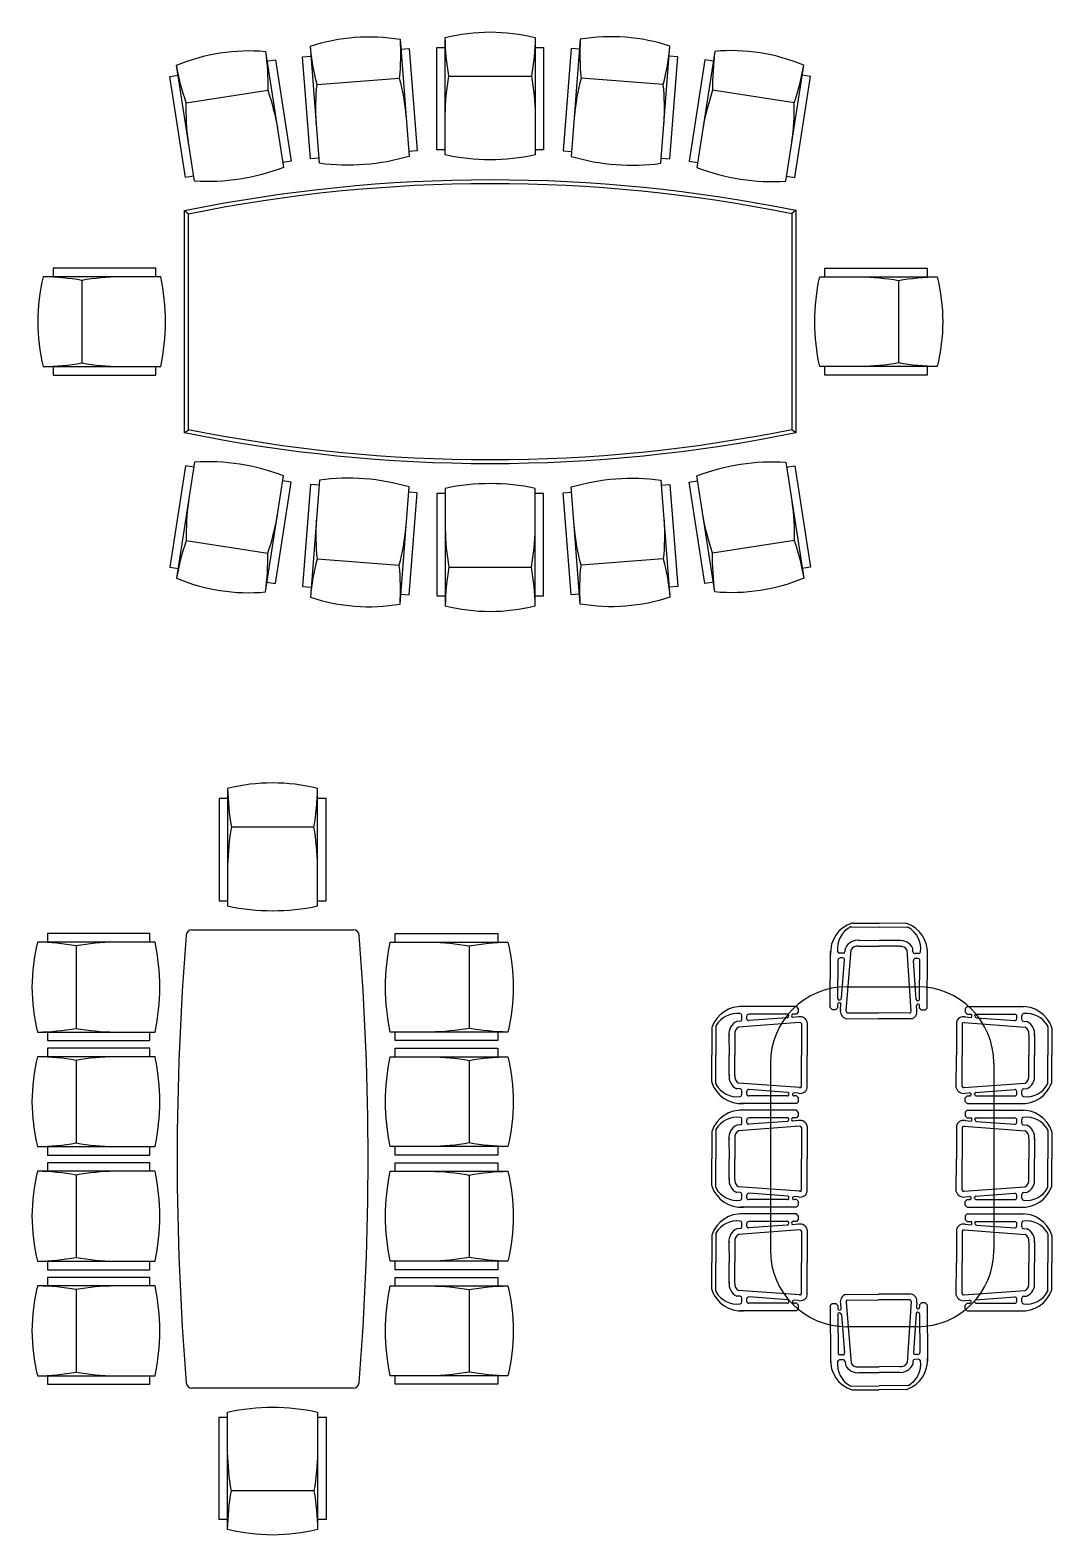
# Model space of a CAD drawing. Header units: inches. Extents: x 3256 to 18255, y 2108 to 10003.
# Drawn here: x 3256 to 8605, y 2113 to 10003 of the extents above; entities that cross this region are included whole.
import ezdxf

# ---------------------------------------------------------------- set-up
doc = ezdxf.new("R2010")
doc.units = ezdxf.units.IN
doc.header["$MEASUREMENT"] = 0

# ---------------------------------------------------------------- blocks, each defined once
blk = doc.blocks.new('table2400x1000_dwgmodels.com')
at = {"color": 0}
for p, q in [((-1200, -422.373453), (-1200, 422.373453)), ((1200, 422.373453), (1200, -422.373453))]:
    blk.add_line(p, q, dxfattribs=at)
for centre, radius, start, end in [((0, -13925), 14425, 85.3379582715, 94.6620417285), ((-1170, 422.373453), 30, 94.6620417285, 180), ((1170, 422.373453), 30, 0, 85.3379582711), ((-1170, -422.373453), 30, 180, 265.3379582715), ((0, 13925), 14425, 265.3379582715, 274.6620417285), ((1170, -422.373453), 30, 274.6620417289, 0)]:
    blk.add_arc(centre, radius, start, end, dxfattribs=at)
blk = doc.blocks.new('chair943')
at = {"color": 0}
for points in [[(-235.5, 640), (-235.5, 25)], [(235.5, 25), (235.5, 640)], [(-233.5, 588), (-280, 588), (-280, 51.5), (-235.5, 51.5)], [(280, 588), (233.5, 588)], [(235.5, 51.5), (280, 51.5), (280, 588)], [(216, 438), (-216, 438)]]:
    blk.add_lwpolyline(points, dxfattribs=at)
for centre, radius, start, end in [((0, -298.3), 967.4, 75.91107, 104.08893), ((1068, 663.9), 1303.7, 181.05013, 189.97775), ((-1068, 663.9), 1303.7, 350.02225, 358.94987), ((1068, 212.1), 1303.7, 170.02225, 178.94987), ((-1068, 212.1), 1303.7, 1.05013, 9.97775), ((0, 1121.7), 1121.7, 257.88073, 282.11927)]:
    blk.add_arc(centre, radius, start, end, dxfattribs=at)
blk = doc.blocks.new('conf table_0323')
at = {"color": 0, "ltscale": 8}
for p, q in [((-684, 873.2), (-543.5, 873.3)), ((-402.8, 873.4), (-543.3, 873.3)), ((-141.1, 873.2), (-0.6, 873.3)), ((140.1, 873.4), (-0.4, 873.3)), ((401.9, 873.2), (542.4, 873.3)), ((683.1, 873.4), (542.5, 873.3)), ((-691.2, 852.5), (-543.5, 852.6)), ((-395.6, 852.7), (-543.3, 852.6)), ((-148.2, 852.5), (-0.5, 852.6)), ((147.3, 852.7), (-0.4, 852.6)), ((394.7, 852.5), (542.4, 852.6)), ((690.2, 852.7), (542.6, 852.6)), ((-797, 429.9), (-797.2, 724.8)), ((-750.2, 715.4), (-730.3, 715.4)), ((-720.4, 724.7), (-719.1, 742)), ((-713.2, 412.9), (-689.7, 732.8)), ((-650.9, 783), (-543.4, 783)), ((-650.8, 753), (-543.4, 753)), ((-435.8, 783.1), (-543.3, 783)), ((-435.8, 753.1), (-543.2, 753)), ((-372.9, 413.4), (-396.9, 733.4)), ((-366.2, 725), (-367.5, 742.3)), ((-356.2, 715.7), (-336.3, 715.8)), ((-289.1, 430.3), (-289.3, 725.2)), ((-254.1, 429.9), (-254.3, 724.8)), ((-207.3, 715.4), (-187.4, 715.4)), ((-177.4, 724.7), (-176.1, 742)), ((-170.3, 412.9), (-146.7, 732.8)), ((-107.9, 783), (-0.5, 783)), ((-107.9, 753), (-0.5, 753)), ((107.1, 783.1), (-0.3, 783)), ((107.2, 753.1), (-0.3, 753)), ((170, 413.4), (146, 733.4)), ((176.7, 725), (175.4, 742.3)), ((186.7, 715.7), (206.6, 715.8)), ((253.8, 430.3), (253.6, 725.2)), ((288.9, 429.9), (288.6, 724.8)), ((335.6, 715.4), (355.6, 715.4)), ((365.5, 724.7), (366.8, 742)), ((372.7, 412.9), (396.2, 732.8)), ((435, 783), (542.5, 783)), ((435, 753), (542.5, 753)), ((650.1, 783.1), (542.6, 783)), ((650.1, 753.1), (542.6, 753)), ((713, 413.4), (688.9, 733.4)), ((719.6, 725), (718.3, 742.3)), ((729.6, 715.7), (749.5, 715.8)), ((796.8, 430.3), (796.5, 725.2)), ((-757.1, 479), (-757.2, 679.7)), ((-747.2, 689.7), (-733.7, 689.7)), ((-738.8, 474.3), (-723.7, 679)), ((-347.7, 478.6), (-362.8, 679.3)), ((-352.8, 690), (-339.3, 690)), ((-329.1, 475.3), (-329.3, 680)), ((-214.1, 479), (-214.3, 679.7)), ((-204.3, 689.7), (-190.8, 689.7)), ((-195.8, 474.3), (-180.8, 679)), ((195.2, 478.6), (180.1, 679.3)), ((190.1, 690), (203.6, 690)), ((213.8, 475.3), (213.6, 680)), ((328.8, 479), (328.7, 679.7)), ((338.7, 689.7), (352.2, 689.7)), ((347.1, 474.3), (362.2, 679)), ((738.2, 478.6), (723.1, 679.3)), ((733, 690), (746.6, 690)), ((756.7, 475.3), (756.6, 680)), ((500.4, 566.2), (-479.7, 566.2)), ((-787, 419.9), (-797, 429.9)), ((-787, 419.9), (-767, 419.9)), ((-767, 419.9), (-757, 429.9)), ((-756.9, 430.1), (-756.9, 442.6)), ((-756.9, 442.6), (-756.9, 441.2)), ((-747, 469.1), (-745.3, 469.1)), ((-742.9, 419), (-741.2, 441.5)), ((-707.5, 403.2), (-543.1, 403.3)), ((-378.8, 403.4), (-543, 403.3)), ((-343.2, 419.2), (-345.6, 451.2)), ((-337.7, 469.4), (-334.2, 469.4)), ((-329.1, 430.3), (-329.1, 450.4)), ((-319.1, 420.3), (-329.1, 430.3)), ((-299.1, 420.3), (-319.1, 420.3)), ((-299.1, 420.3), (-289.1, 430.3)), ((-244.1, 419.9), (-254.1, 429.9)), ((-244.1, 419.9), (-224.1, 419.9)), ((-224.1, 419.9), (-214.1, 429.9)), ((-214, 430.1), (-214, 442.6)), ((-214, 442.6), (-214, 441.2)), ((-204.1, 469.1), (-202.3, 469.1)), ((-199.9, 419), (-198.3, 441.5)), ((-164.6, 403.2), (-0.2, 403.3)), ((164.2, 403.4), (0, 403.3)), ((199.7, 419.2), (197.3, 451.2)), ((205.2, 469.4), (208.7, 469.4)), ((213.8, 430.3), (213.8, 450.4)), ((223.8, 420.3), (213.8, 430.3)), ((243.8, 420.3), (223.8, 420.3)), ((243.8, 420.3), (253.8, 430.3)), ((298.9, 419.9), (288.9, 429.9)), ((298.9, 419.9), (318.9, 419.9)), ((318.9, 419.9), (328.9, 429.9)), ((329, 430.1), (328.9, 442.6)), ((328.9, 442.6), (328.9, 441.2)), ((338.8, 469.1), (340.6, 469.1)), ((343, 419), (344.7, 441.5)), ((378.4, 403.2), (542.8, 403.3)), ((707.1, 403.4), (542.9, 403.3)), ((742.6, 419.2), (740.2, 451.2)), ((748.1, 469.4), (751.6, 469.4)), ((756.8, 430.3), (756.8, 450.4)), ((766.8, 420.3), (756.8, 430.3)), ((786.8, 420.3), (766.8, 420.3)), ((786.8, 420.3), (796.8, 430.3)), ((-714.1, 373.2), (-543.1, 373.3)), ((-372.5, 373.4), (-542.9, 373.3)), ((-171.2, 373.2), (-0.2, 373.3)), ((170.4, 373.4), (0, 373.3)), ((371.7, 373.2), (542.8, 373.3)), ((713.4, 373.4), (542.9, 373.3)), ((-768.6, 253.4), (-1063.5, 251.2)), ((-758.5, 243.5), (-768.6, 253.4)), ((-758.5, 243.5), (-758.4, 223.5)), ((781.8, 243.5), (781.7, 223.5)), ((781.8, 243.5), (791.9, 253.4)), ((791.9, 253.4), (1086.8, 251.2)), ((-1062.7, 174.3), (-1080, 172.9)), ((-751.1, 169.8), (-1070.9, 143.5)), ((-1053.6, 184.3), (-1053.7, 204.3)), ((-1027.8, 187.9), (-1027.9, 201.5)), ((-813.3, 213.1), (-1018, 211.5)), ((-816.5, 194.5), (-1017, 178.1)), ((-879.7, -203.8), (-879.7, 166.2)), ((-807.3, 204.5), (-807.4, 208)), ((-757.1, 199.4), (-789.1, 196.8)), ((-768.3, 213.4), (-788.4, 213.3)), ((-758.4, 223.5), (-768.3, 213.4)), ((-741.1, 164), (-739.8, -0.2)), ((-711.1, 170.4), (-709.8, 0)), ((734.5, 170.4), (733.2, 0)), ((764.4, 164), (763.2, -0.2)), ((774.5, 169.8), (1094.2, 143.5)), ((780.4, 199.4), (812.5, 196.8)), ((781.7, 223.5), (791.6, 213.4)), ((791.6, 213.4), (811.8, 213.3)), ((830.7, 204.5), (830.7, 208)), ((836.7, 213.1), (1041.4, 211.5)), ((839.8, 194.5), (1040.4, 178.1)), ((900.4, 166.2), (900.4, -203.8)), ((1051.2, 187.9), (1051.3, 201.5)), ((1076.9, 184.3), (1077, 204.3)), ((1086.1, 174.3), (1103.3, 172.9)), ((-1210.9, 136.7), (-1209.8, -3.8)), ((-1190.3, 144), (-1189.2, -3.6)), ((-1120.4, 104.3), (-1119.6, -3.1)), ((-1090.4, 104.6), (-1089.6, -2.9)), ((1113.7, 104.6), (1112.9, -2.9)), ((1143.7, 104.3), (1142.9, -3.1)), ((1213.6, 144), (1212.5, -3.6)), ((1234.2, 136.7), (1233.2, -3.8)), ((-1208.8, -144.5), (-1209.8, -4)), ((-1188, -151.5), (-1189.1, -3.8)), ((-1118.8, -110.7), (-1119.6, -3.3)), ((-1088.8, -110.5), (-1089.6, -3)), ((-738.6, -164.8), (-739.8, -0.4)), ((-708.5, -171.2), (-709.8, -0.2)), ((731.9, -171.2), (733.2, -0.2)), ((761.9, -164.8), (763.2, -0.4)), ((1112.1, -110.5), (1112.9, -3)), ((1142.1, -110.7), (1142.9, -3.3)), ((1211.4, -151.5), (1212.5, -3.8)), ((1232.1, -144.5), (1233.2, -4)), ((-748.3, -170.5), (-1068.3, -149.2)), ((771.7, -170.5), (1091.6, -149.2)), ((-1060, -179.8), (-1077.3, -178.7)), ((-1050.6, -209.6), (-1050.7, -189.7)), ((-1024.8, -206.4), (-1024.9, -192.9)), ((-814.1, -214.8), (-1014.8, -216.4)), ((-809.5, -196.5), (-1014.3, -182.9)), ((-804.2, -204.8), (-804.2, -203)), ((-777.7, -214.5), (-776.3, -214.4)), ((-765.2, -214.4), (-777.7, -214.5)), ((-754.1, -200.2), (-776.7, -198.7)), ((-754.9, -224.4), (-765, -214.5)), ((-754.8, -244.4), (-754.9, -224.4)), ((777.5, -200.2), (800.1, -198.7)), ((778.1, -244.4), (778.3, -224.4)), ((778.3, -224.4), (788.4, -214.5)), ((788.5, -214.4), (801, -214.5)), ((801, -214.5), (799.6, -214.4)), ((827.5, -204.8), (827.6, -203)), ((832.8, -196.5), (1037.6, -182.9)), ((837.5, -214.8), (1038.1, -216.4)), ((1048.2, -206.4), (1048.3, -192.9)), ((1073.9, -209.6), (1074, -189.7)), ((1083.4, -179.8), (1100.7, -178.7)), ((-764.7, -254.5), (-1059.6, -256.7)), ((-754.8, -244.4), (-764.7, -254.5)), ((778.1, -244.4), (788.1, -254.5)), ((788.1, -254.5), (1082.9, -256.7)), ((-797, -463.8), (-797.2, -758.7)), ((-787, -453.8), (-797, -463.8)), ((-787, -453.8), (-767, -453.8)), ((-767, -453.8), (-757, -463.9)), ((-756.9, -464), (-756.9, -476.5)), ((-742.9, -452.9), (-741.2, -475.5)), ((-714.1, -407.1), (-543.1, -407.2)), ((-713.2, -446.9), (-689.7, -766.7)), ((-707.5, -437.1), (-543.1, -437.2)), ((-378.8, -437.3), (-543, -437.2)), ((-372.5, -407.3), (-542.9, -407.2)), ((-372.9, -447.4), (-396.9, -767.3)), ((-343.2, -453.1), (-345.6, -485.2)), ((-319.1, -454.2), (-329.1, -464.2)), ((-329.1, -464.2), (-329.1, -484.4)), ((-299.1, -454.2), (-319.1, -454.2)), ((-299.1, -454.2), (-289.1, -464.2)), ((-289.1, -464.2), (-289.3, -759.1)), ((-254.1, -463.8), (-254.3, -758.7)), ((-244.1, -453.8), (-254.1, -463.8)), ((-244.1, -453.8), (-224.1, -453.8)), ((-224.1, -453.8), (-214.1, -463.9)), ((-214, -464), (-214, -476.5)), ((-199.9, -452.9), (-198.3, -475.5)), ((-171.2, -407.1), (-0.2, -407.2)), ((-170.3, -446.9), (-146.7, -766.7)), ((-164.6, -437.1), (-0.2, -437.2)), ((170.4, -407.3), (0, -407.2)), ((164.2, -437.3), (0, -437.2)), ((170, -447.4), (146, -767.3)), ((199.7, -453.1), (197.3, -485.2)), ((223.8, -454.2), (213.8, -464.2)), ((213.8, -464.2), (213.8, -484.4)), ((243.8, -454.2), (223.8, -454.2)), ((243.8, -454.2), (253.8, -464.2)), ((253.8, -464.2), (253.6, -759.1)), ((288.9, -463.8), (288.6, -758.7)), ((298.9, -453.8), (288.9, -463.8)), ((298.9, -453.8), (318.9, -453.8)), ((318.9, -453.8), (328.9, -463.9)), ((329, -464), (328.9, -476.5)), ((343, -452.9), (344.7, -475.5)), ((371.7, -407.1), (542.8, -407.2)), ((372.7, -446.9), (396.2, -766.7)), ((378.4, -437.1), (542.8, -437.2)), ((713.4, -407.3), (542.9, -407.2)), ((707.1, -437.3), (542.9, -437.2)), ((713, -447.4), (688.9, -767.3)), ((742.6, -453.1), (740.2, -485.2)), ((766.8, -454.2), (756.8, -464.2)), ((756.8, -464.2), (756.8, -484.4)), ((786.8, -454.2), (766.8, -454.2)), ((786.8, -454.2), (796.8, -464.2)), ((796.8, -464.2), (796.5, -759.1)), ((-757.1, -513), (-757.2, -713.6)), ((-756.9, -476.5), (-756.9, -475.1)), ((-747, -503), (-745.3, -503)), ((-738.8, -508.2), (-723.7, -712.9)), ((-347.7, -512.6), (-362.8, -713.2)), ((-337.7, -503.3), (-334.2, -503.3)), ((-329.1, -509.3), (-329.3, -713.9)), ((-214.1, -513), (-214.3, -713.6)), ((-214, -476.5), (-214, -475.1)), ((-204.1, -503), (-202.3, -503)), ((-195.8, -508.2), (-180.8, -712.9)), ((195.2, -512.6), (180.1, -713.2)), ((205.2, -503.3), (208.7, -503.3)), ((213.8, -509.3), (213.6, -713.9)), ((328.8, -513), (328.7, -713.6)), ((328.9, -476.5), (328.9, -475.1)), ((338.8, -503), (340.6, -503)), ((347.1, -508.2), (362.2, -712.9)), ((738.2, -512.6), (723.1, -713.2)), ((748.1, -503.3), (751.6, -503.3)), ((756.7, -509.3), (756.6, -713.9)), ((500.4, -603.8), (-479.7, -603.8)), ((-750.2, -749.4), (-730.3, -749.4)), ((-747.2, -723.6), (-733.7, -723.6)), ((-720.4, -758.6), (-719.1, -775.9)), ((-650.8, -786.9), (-543.4, -787)), ((-435.8, -787), (-543.2, -787)), ((-366.2, -758.9), (-367.5, -776.2)), ((-356.2, -749.7), (-336.3, -749.7)), ((-352.8, -723.9), (-339.3, -723.9)), ((-207.3, -749.4), (-187.4, -749.4)), ((-204.3, -723.6), (-190.8, -723.6)), ((-177.4, -758.6), (-176.1, -775.9)), ((-107.9, -786.9), (-0.5, -787)), ((107.2, -787), (-0.3, -787)), ((176.7, -758.9), (175.4, -776.2)), ((186.7, -749.7), (206.6, -749.7)), ((190.1, -723.9), (203.6, -723.9)), ((335.6, -749.4), (355.6, -749.4)), ((338.7, -723.6), (352.2, -723.6)), ((365.5, -758.6), (366.8, -775.9)), ((435, -786.9), (542.5, -787)), ((650.1, -787), (542.6, -787)), ((719.6, -758.9), (718.3, -776.2)), ((729.6, -749.7), (749.5, -749.7)), ((733, -723.9), (746.6, -723.9)), ((-650.9, -816.9), (-543.4, -817)), ((-435.8, -817), (-543.3, -817)), ((-107.9, -816.9), (-0.5, -817)), ((107.1, -817), (-0.3, -817)), ((435, -816.9), (542.5, -817)), ((650.1, -817), (542.6, -817)), ((-691.2, -886.4), (-543.5, -886.5)), ((-684, -907.1), (-543.5, -907.2)), ((-395.6, -886.7), (-543.3, -886.5)), ((-402.8, -907.3), (-543.3, -907.2)), ((-148.2, -886.4), (-0.5, -886.5)), ((-141.1, -907.1), (-0.6, -907.2)), ((147.3, -886.7), (-0.4, -886.5)), ((140.1, -907.3), (-0.4, -907.2)), ((394.7, -886.4), (542.4, -886.5)), ((401.9, -907.1), (542.4, -907.2)), ((683.1, -907.3), (542.5, -907.2)), ((690.2, -886.7), (542.6, -886.5))]:
    blk.add_line(p, q, dxfattribs=at)
for centre, radius, start, end in [((-635.4, 718.9), 162.2, 108.59617, 184.06523), ((-684, 863.2), 10, 90.04541, 108.59617), ((-402.8, 863.4), 10, 71.49466, 90.04541), ((-451.1, 719), 162.2, 356.0256, 71.49466), ((-92.5, 718.9), 162.2, 108.59617, 184.06523), ((-141.1, 863.2), 10, 90.04541, 108.59617), ((140.1, 863.4), 10, 71.49466, 90.04541), ((91.8, 719), 162.2, 356.0256, 71.49466), ((450.4, 718.9), 162.2, 108.59617, 184.06523), ((401.9, 863.2), 10, 90.04541, 108.59617), ((683.1, 863.4), 10, 71.49466, 90.04541), ((634.7, 719), 162.2, 356.0256, 71.49466), ((-634.3, 740.4), 126.9, 119.08544, 187.34992), ((-691.1, 842.5), 10, 90.04541, 119.08544), ((-691.1, 842.5), 10, 90.04541, 119.08544), ((-395.6, 842.7), 10, 61.00538, 90.04541), ((-395.6, 842.7), 10, 61.00538, 90.04541), ((-452.3, 740.5), 126.9, 352.74091, 61.00538), ((-91.4, 740.4), 126.9, 119.08544, 187.34992), ((-148.2, 842.5), 10, 90.04541, 119.08544), ((-148.2, 842.5), 10, 90.04541, 119.08544), ((147.3, 842.7), 10, 61.00538, 90.04541), ((147.3, 842.7), 10, 61.00538, 90.04541), ((90.7, 740.5), 126.9, 352.74091, 61.00538), ((451.5, 740.4), 126.9, 119.08544, 187.34992), ((394.7, 842.5), 10, 90.04541, 119.08544), ((394.7, 842.5), 10, 90.04541, 119.08544), ((690.3, 842.7), 10, 61.00538, 90.04541), ((690.3, 842.7), 10, 61.00538, 90.04541), ((633.6, 740.5), 126.9, 352.74091, 61.00538), ((-750.2, 725.4), 10, 187.34992, 270.04541), ((-730.3, 725.4), 10, 270.04541, 355.79175), ((-656.4, 714.7), 68.3, 81.82209, 156.8749), ((-656.4, 714.7), 38.3, 81.82209, 151.66564), ((-430.1, 714.9), 68.3, 23.21593, 98.26874), ((-430.1, 714.9), 38.3, 28.98867, 98.26874), ((-356.3, 725.7), 10, 184.29908, 270.04541), ((-336.3, 725.8), 10, 270.04541, 352.74091), ((-207.3, 725.4), 10, 187.34992, 270.04541), ((-187.4, 725.4), 10, 270.04541, 355.79175), ((-113.5, 714.7), 68.3, 81.82209, 156.8749), ((-113.5, 714.7), 38.3, 81.82209, 151.66564), ((112.8, 714.9), 68.3, 23.21593, 98.26874), ((112.8, 714.9), 38.3, 28.98867, 98.26874), ((186.7, 725.7), 10, 184.29908, 270.04541), ((206.6, 725.8), 10, 270.04541, 352.74091), ((335.6, 725.4), 10, 187.34992, 270.04541), ((355.5, 725.4), 10, 270.04541, 355.79175), ((429.4, 714.7), 68.3, 81.82209, 156.8749), ((429.4, 714.7), 38.3, 81.82209, 151.66564), ((655.7, 714.9), 68.3, 23.21593, 98.26874), ((655.7, 714.9), 38.3, 28.98867, 98.26874), ((729.6, 725.7), 10, 184.29908, 270.04541), ((749.5, 725.8), 10, 270.04541, 352.74091), ((-747.2, 679.7), 10, 90.04541, 180.04541), ((-733.7, 679.7), 10, 355.79175, 90.04541), ((-352.8, 680), 10, 90.04541, 184.29908), ((-339.3, 680), 10, 0.04541, 90.04541), ((-204.3, 679.7), 10, 90.04541, 180.04541), ((-190.8, 679.7), 10, 355.79175, 90.04541), ((190.1, 680), 10, 90.04541, 184.29908), ((203.6, 680), 10, 0.04541, 90.04541), ((338.7, 679.7), 10, 90.04541, 180.04541), ((352.2, 679.7), 10, 355.79175, 90.04541), ((733.1, 680), 10, 90.04541, 184.29908), ((746.6, 680), 10, 0.04541, 90.04541), ((-479.7, 166.2), 400, 90, 180), ((500.4, 166.2), 400, 0, 90), ((-747.1, 479.1), 10, 180.04541, 270.04541), ((-744.8, 475.1), 6.08, 264.19695, 14.4312), ((-337.7, 479.4), 10, 184.29908, 270.04541), ((-336.3, 476.3), 7.08, 278.31939, 4.41104), ((-204.1, 479.1), 10, 180.04541, 270.04541), ((-201.9, 475.1), 6.08, 264.19695, 14.4312), ((205.2, 479.4), 10, 184.29908, 270.04541), ((206.7, 476.3), 7.08, 278.31939, 4.41104), ((338.8, 479.1), 10, 180.04541, 270.04541), ((341, 475.1), 6.08, 264.19695, 14.4312), ((748.1, 479.4), 10, 184.29908, 270.04541), ((749.6, 476.3), 7.08, 278.31939, 4.41104), ((-748.8, 443.3), 8.17, 73.12703, 191.6288), ((-751.2, 442.3), 10, 355.79175, 63.17152), ((-705.4, 410.4), 38.3, 166.82686, 256.8194), ((-705.4, 411.2), 8.28, 166.82686, 256.8194), ((-380.7, 411.6), 8.28, 283.27143, 13.26397), ((-380.7, 410.7), 38.3, 283.27143, 13.26397), ((-337.4, 445.7), 9.59, 33.41584, 151.19279), ((-205.9, 443.3), 8.17, 73.12703, 191.6288), ((-208.2, 442.3), 10, 355.79175, 63.17152), ((-162.5, 410.4), 38.3, 166.82686, 256.8194), ((-162.5, 411.2), 8.28, 166.82686, 256.8194), ((162.3, 411.6), 8.28, 283.27143, 13.26397), ((162.3, 410.7), 38.3, 283.27143, 13.26397), ((205.5, 445.7), 9.59, 33.41584, 151.19279), ((337.1, 443.3), 8.17, 73.12703, 191.6288), ((334.7, 442.3), 10, 355.79175, 63.17152), ((380.5, 410.4), 38.3, 166.82686, 256.8194), ((380.5, 411.2), 8.28, 166.82686, 256.8194), ((705.2, 411.6), 8.28, 283.27143, 13.26397), ((705.2, 410.7), 38.3, 283.27143, 13.26397), ((748.5, 445.7), 9.59, 33.41584, 151.19279), ((-1056.2, 89.4), 162.2, 86.41606, 161.88513), ((1079.5, 89.4), 162.2, 18.11487, 93.58394), ((-1077.7, 88.2), 126.9, 83.13137, 151.39585), ((-1052.2, 110.5), 68.3, 113.60639, 188.6592), ((-1063.6, 184.3), 10, 274.68954, 0.43588), ((-1063.7, 204.2), 10, 0.43588, 83.13137), ((-1017.9, 201.5), 10, 90.43588, 180.43588), ((-1017.8, 188), 10, 180.43588, 274.68954), ((-817.3, 204.5), 10, 274.68954, 0.43588), ((-814.3, 206), 7.08, 8.70986, 94.80151), ((-783.7, 205), 9.59, 123.8063, 241.58326), ((-748.3, 162), 38.3, 13.66189, 103.65444), ((-749.3, 162), 8.28, 13.66189, 103.65444), ((771.7, 162), 38.3, 76.34556, 166.33811), ((772.6, 162), 8.28, 76.34556, 166.33811), ((807, 205), 9.59, 298.41674, 56.1937), ((837.6, 206), 7.08, 85.19849, 171.29014), ((840.7, 204.5), 10, 179.56412, 265.31046), ((1041.2, 188), 10, 265.31046, 359.56412), ((1041.3, 201.5), 10, 359.56412, 89.56412), ((1086.9, 184.3), 10, 179.56412, 265.31046), ((1087, 204.2), 10, 96.86863, 179.56412), ((1101, 88.2), 126.9, 28.60415, 96.86863), ((1075.5, 110.5), 68.3, 351.3408, 66.39361), ((-1200.9, 136.8), 10, 161.88513, 180.43588), ((-1180.3, 144.1), 10, 151.39585, 180.43588), ((-1180.3, 144.1), 10, 151.39585, 180.43588), ((-1052.2, 110.5), 38.3, 119.37913, 188.6592), ((1075.5, 110.5), 38.3, 351.3408, 60.62087), ((1203.6, 144.1), 10, 359.56412, 28.60415), ((1203.6, 144.1), 10, 359.56412, 28.60415), ((1224.2, 136.8), 10, 359.56412, 18.11487), ((-1198.8, -144.4), 10, 180.43588, 198.98663), ((-1054.8, -94.9), 162.2, 198.98663, 274.45569), ((-1178, -151.4), 10, 180.43588, 209.47591), ((-1178, -151.4), 10, 180.43588, 209.47591), ((-1076.3, -93.9), 126.9, 209.47591, 277.74038), ((-1050.5, -115.8), 68.3, 172.21255, 247.26537), ((-1050.5, -115.8), 38.3, 172.21255, 242.05611), ((1078.1, -94.9), 162.2, 265.54431, 341.01337), ((1099.6, -93.9), 126.9, 262.25962, 330.52409), ((1073.8, -115.8), 38.3, 297.94389, 7.78745), ((1073.8, -115.8), 68.3, 292.73463, 7.78745), ((1201.4, -151.4), 10, 330.52409, 359.56412), ((1201.4, -151.4), 10, 330.52409, 359.56412), ((1222.1, -144.4), 10, 341.01337, 359.56412), ((-1060.7, -189.8), 10, 0.43588, 86.18221), ((-1060.6, -209.7), 10, 277.74038, 0.43588), ((-1014.9, -192.8), 10, 86.18221, 180.43588), ((-1014.8, -206.4), 10, 180.43588, 270.43588), ((-479.7, -203.8), 400, 180, 270), ((-814.2, -204.8), 10, 270.43588, 0.43588), ((-810.2, -202.6), 6.08, 354.58741, 104.82166), ((-778.4, -206.3), 8.17, 163.51749, 282.01926), ((-777.4, -208.7), 10, 86.18221, 153.56199), ((-745.9, -162.7), 38.3, 257.21732, 347.20987), ((-746.6, -162.7), 8.28, 257.21732, 347.20987), ((500.4, -203.8), 400, 270, 0), ((769.2, -162.7), 38.3, 192.79013, 282.78268), ((770, -162.7), 8.28, 192.79013, 282.78268), ((800.7, -208.7), 10, 26.43801, 93.81779), ((801.8, -206.3), 8.17, 257.98074, 16.48251), ((833.6, -202.6), 6.08, 75.17834, 185.41259), ((837.5, -204.8), 10, 179.56412, 269.56412), ((1038.3, -192.8), 10, 359.56412, 93.81779), ((1038.2, -206.4), 10, 269.56412, 359.56412), ((1083.9, -209.7), 10, 179.56412, 262.25962), ((1084, -189.8), 10, 93.81779, 179.56412), ((-705.4, -444.3), 38.3, 103.1806, 193.17314), ((-705.4, -445.1), 8.28, 103.1806, 193.17314), ((-380.7, -445.5), 8.28, 346.73603, 76.72857), ((-380.7, -444.6), 38.3, 346.73603, 76.72857), ((-162.5, -444.3), 38.3, 103.1806, 193.17314), ((-162.5, -445.1), 8.28, 103.1806, 193.17314), ((162.3, -445.5), 8.28, 346.73603, 76.72857), ((162.3, -444.6), 38.3, 346.73603, 76.72857), ((380.5, -444.3), 38.3, 103.1806, 193.17314), ((380.5, -445.1), 8.28, 103.1806, 193.17314), ((705.2, -445.5), 8.28, 346.73603, 76.72857), ((705.2, -444.6), 38.3, 346.73603, 76.72857), ((-747.1, -513), 10, 89.95459, 179.95459), ((-748.8, -477.2), 8.17, 168.3712, 286.87297), ((-751.2, -476.2), 10, 296.82848, 4.20825), ((-744.8, -509), 6.08, 345.5688, 95.80305), ((-337.7, -513.3), 10, 89.95459, 175.70092), ((-337.4, -479.6), 9.59, 208.80721, 326.58416), ((-336.3, -510.2), 7.08, 355.58896, 81.68061), ((-204.1, -513), 10, 89.95459, 179.95459), ((-205.9, -477.2), 8.17, 168.3712, 286.87297), ((-208.2, -476.2), 10, 296.82848, 4.20825), ((-201.9, -509), 6.08, 345.5688, 95.80305), ((205.2, -513.3), 10, 89.95459, 175.70092), ((205.5, -479.6), 9.59, 208.80721, 326.58416), ((206.7, -510.2), 7.08, 355.58896, 81.68061), ((338.8, -513), 10, 89.95459, 179.95459), ((337.1, -477.2), 8.17, 168.3712, 286.87297), ((334.7, -476.2), 10, 296.82848, 4.20825), ((341, -509), 6.08, 345.5688, 95.80305), ((748.1, -513.3), 10, 89.95459, 175.70092), ((748.5, -479.6), 9.59, 208.80721, 326.58416), ((749.6, -510.2), 7.08, 355.58896, 81.68061), ((-635.4, -752.8), 162.2, 175.93477, 251.40383), ((-634.3, -774.3), 126.9, 172.65008, 240.91456), ((-750.2, -759.4), 10, 89.95459, 172.65008), ((-747.2, -713.6), 10, 179.95459, 269.95459), ((-733.7, -713.6), 10, 269.95459, 4.20825), ((-730.3, -759.4), 10, 4.20825, 89.95459), ((-656.4, -748.6), 68.3, 203.1251, 278.17791), ((-656.4, -748.6), 38.3, 208.33436, 278.17791), ((-430.1, -748.8), 68.3, 261.73126, 336.78407), ((-430.1, -748.8), 38.3, 261.73126, 331.01133), ((-451.1, -753), 162.2, 288.50534, 3.9744), ((-452.3, -774.4), 126.9, 298.99462, 7.25909), ((-356.3, -759.7), 10, 89.95459, 175.70092), ((-352.8, -713.9), 10, 175.70092, 269.95459), ((-339.3, -713.9), 10, 269.95459, 359.95459), ((-336.3, -759.7), 10, 7.25909, 89.95459), ((-92.5, -752.8), 162.2, 175.93477, 251.40383), ((-91.4, -774.3), 126.9, 172.65008, 240.91456), ((-207.3, -759.4), 10, 89.95459, 172.65008), ((-204.3, -713.6), 10, 179.95459, 269.95459), ((-190.8, -713.6), 10, 269.95459, 4.20825), ((-187.4, -759.4), 10, 4.20825, 89.95459), ((-113.5, -748.6), 68.3, 203.1251, 278.17791), ((-113.5, -748.6), 38.3, 208.33436, 278.17791), ((112.8, -748.8), 68.3, 261.73126, 336.78407), ((112.8, -748.8), 38.3, 261.73126, 331.01133), ((91.8, -753), 162.2, 288.50534, 3.9744), ((90.7, -774.4), 126.9, 298.99462, 7.25909), ((186.7, -759.7), 10, 89.95459, 175.70092), ((190.1, -713.9), 10, 175.70092, 269.95459), ((203.6, -713.9), 10, 269.95459, 359.95459), ((206.6, -759.7), 10, 7.25909, 89.95459), ((450.4, -752.8), 162.2, 175.93477, 251.40383), ((451.5, -774.3), 126.9, 172.65008, 240.91456), ((335.6, -759.4), 10, 89.95459, 172.65008), ((338.7, -713.6), 10, 179.95459, 269.95459), ((352.2, -713.6), 10, 269.95459, 4.20825), ((355.5, -759.4), 10, 4.20825, 89.95459), ((429.4, -748.6), 68.3, 203.1251, 278.17791), ((429.4, -748.6), 38.3, 208.33436, 278.17791), ((655.7, -748.8), 68.3, 261.73126, 336.78407), ((655.7, -748.8), 38.3, 261.73126, 331.01133), ((634.7, -753), 162.2, 288.50534, 3.9744), ((633.6, -774.4), 126.9, 298.99462, 7.25909), ((729.6, -759.7), 10, 89.95459, 175.70092), ((733.1, -713.9), 10, 175.70092, 269.95459), ((746.6, -713.9), 10, 269.95459, 359.95459), ((749.5, -759.7), 10, 7.25909, 89.95459), ((-691.1, -876.4), 10, 240.91456, 269.95459), ((-691.1, -876.4), 10, 240.91456, 269.95459), ((-684, -897.1), 10, 251.40383, 269.95459), ((-402.8, -897.3), 10, 269.95459, 288.50534), ((-395.6, -876.7), 10, 269.95459, 298.99462), ((-395.6, -876.7), 10, 269.95459, 298.99462), ((-148.2, -876.4), 10, 240.91456, 269.95459), ((-148.2, -876.4), 10, 240.91456, 269.95459), ((-141.1, -897.1), 10, 251.40383, 269.95459), ((140.1, -897.3), 10, 269.95459, 288.50534), ((147.3, -876.7), 10, 269.95459, 298.99462), ((147.3, -876.7), 10, 269.95459, 298.99462), ((394.7, -876.4), 10, 240.91456, 269.95459), ((394.7, -876.4), 10, 240.91456, 269.95459), ((401.9, -897.1), 10, 251.40383, 269.95459), ((683.1, -897.3), 10, 269.95459, 288.50534), ((690.3, -876.7), 10, 269.95459, 298.99462), ((690.3, -876.7), 10, 269.95459, 298.99462)]:
    blk.add_arc(centre, radius, start, end, dxfattribs=at)
blk = doc.blocks.new('table 3200x1490')
at = {"color": 0}
for points in [[(-582.1, -1599.8, -0.101347), (-582.1, 1600.2), (581.8, 1600.2, -0.101067), (583, -1599.8)], [(-565.7, -1579.8, -0.100369), (-565.7, 1580.2), (565.4, 1580.2, -0.100091), (566.6, -1579.8)]]:
    blk.add_lwpolyline(points, format="xyb", close=True, dxfattribs=at)
for points in [[(-582.1, 1600.2), (-565.7, 1580.2)], [(581.8, 1600.2), (565.4, 1580.2)], [(-582.1, -1599.8), (-565.7, -1579.8)], [(583, -1599.8), (566.6, -1579.8)]]:
    blk.add_lwpolyline(points, dxfattribs=at)

msp = doc.modelspace()

# ---------------------------------------------------------------- block references
at = {"xscale": -1}
for p, rotation in [((5007.1, 9298.6), 4.420084286799639), ((4353.7, 9222.7), 8.840168573599279), ((7364.7, 8476.1), 270), ((6975.3, 7729.5), 188.8401685735993), ((6321.8, 7653.6), 184.4200842867997), ((5116.3, 4991.7), 270), ((5116.3, 4391.7), 270), ((5116.3, 3791.7), 270), ((5116.3, 3191.7), 270), ((4525.5, 2791.7), 180)]:
    msp.add_blockref('chair943', p, dxfattribs=dict(at, rotation=rotation))
msp.add_blockref('chair943', (5664.5, 9324), dxfattribs=at)
for name, p, rotation in [('chair943', (6321.8, 9298.6), 355.5799157132002), ('chair943', (6975.3, 9222.7), 351.1598314264006), ('table 3200x1490', (5664.9, 8476.2), 90), ('chair943', (3964.7, 8476.1), 90), ('chair943', (4353.7, 7729.5), 171.1598314264006), ('chair943', (5007.1, 7653.6), 175.5799157132003), ('chair943', (5664.5, 7628.2), 179.9999999999999), ('table2400x1000_dwgmodels.com', (4525.5, 4091.7), 90), ('conf table_0323', (7697.9, 4093.1), 90), ('chair943', (3934.7, 4991.7), 90), ('chair943', (3934.7, 4391.7), 90), ('chair943', (3934.7, 3791.7), 90), ('chair943', (3934.7, 3191.7), 90)]:
    msp.add_blockref(name, p, dxfattribs=dict(rotation=rotation))
msp.add_blockref('chair943', (4525.5, 5391.7))

doc.saveas('drawing.dxf')
